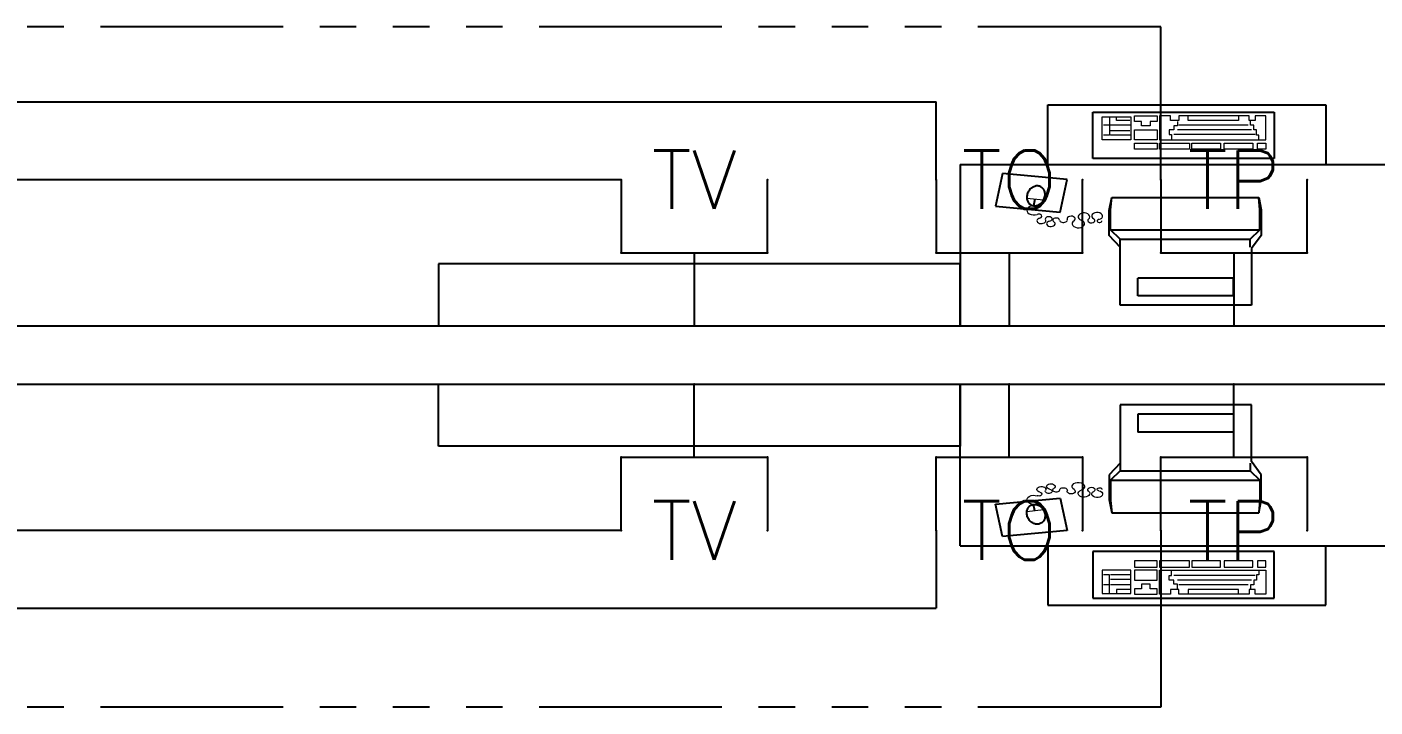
# Model space of a CAD drawing. Extents: x -41969 to 449372, y 65390 to 759577.
# Drawn here: x 343313 to 347922, y 725529 to 727854 of the extents above; entities that cross this region are included whole.
import ezdxf
from ezdxf.enums import TextEntityAlignment as Align

# ---------------------------------------------------------------- set-up
doc = ezdxf.new("R2010")
doc.units = 0
doc.header["$LTSCALE"] = 1000
doc.header["$MEASUREMENT"] = 0
doc.linetypes.add('PHANTOM3', pattern=[1.5, 0.625, -0.125, 0.125, -0.125, 0.125, -0.125, 0.125, -0.125])
for name, color, linetype in [('EQUIP-通讯', 241, 'Continuous'), ('WALL', 7, 'Continuous'), ('WIRE-照明', 120, 'Continuous'), ('装修家具', 8, 'Continuous')]:
    doc.layers.add(name, color=color, linetype=linetype)
doc.styles.add('_TEL_DIM', font='SIMPLEX', dxfattribs={"width": 0.8, "height": 3.5, "bigfont": 'HZTXT'})
doc.styles.add('DIM_FONT', font='SIMPLEX', dxfattribs={"width": 0.7, "bigfont": 'GBCBIG'})
doc.styles.get("Standard").update_dxf_attribs({"font": 'gbenor.shx', "bigfont": 'gbcbig.shx'})
doc.linetypes.add('TV', pattern='A,2.8,-0.1,["TV",_TEL_DIM,S=0.07,R=0,X=0,Y=-0.1],-0.52', length=3.42)

# ---------------------------------------------------------------- blocks, each defined once
blk = doc.blocks.new('A$C65FF3140')
at = {"color": 8}
for p, q in [((9897.9, 7151.7), (9897.9, 7355.4)), ((9897.9, 7355.4), (10848.2, 7355.4)), ((10051.4, 7330.9), (10672.3, 7330.9)), ((10051.4, 7171.8), (10051.4, 7330.9)), ((10672.3, 7330.9), (10672.3, 7171.8)), ((10848.2, 7355.4), (10848.2, 7151.7)), ((9598, 7151.7), (11100, 7151.7)), ((9598, 7151.7), (9598, 6769.7)), ((10672.3, 7171.8), (10051.4, 7171.8)), ((9743.2, 7120.7, -88.9), (9718.8, 7009.4, -88.9)), ((9964.7, 7100.2, -88.9), (9743.2, 7120.7, -88.9)), ((9940.3, 6988.9, -88.9), (9964.7, 7100.2, -88.9)), ((9718.8, 7009.4, -88.9), (9940.3, 6988.9, -88.9)), ((9853.6, 7032.6, -88.9), (9848.7, 7010.6, -88.9)), ((10108.2, 6994.1), (10116.3, 7039.1)), ((10112.3, 6996.7), (10116.3, 7039.1)), ((10116.3, 7039.1), (10618.8, 7039.1)), ((10618.8, 7039.1), (10627, 6996.7)), ((10622.9, 6996.7), (10618.8, 7039.1)), ((10108.2, 6909.2), (10108.2, 6994.1)), ((10112.3, 6927.8), (10112.3, 6996.7)), ((10622.9, 6927.8), (10622.9, 6996.7)), ((10627, 6996.7), (10627, 6909.2)), ((10112.3, 6927.8), (10622.9, 6927.8)), ((10144.9, 6895.9), (10112.3, 6927.8)), ((10590.2, 6895.9), (10622.9, 6927.8)), ((10144.9, 6869.4), (10108.2, 6909.2)), ((10144.9, 6895.9), (10590.2, 6895.9)), ((10144.9, 6869.4), (10144.9, 6895.9)), ((10144.9, 6670.5), (10144.9, 6869.4)), ((10590.2, 6869.4), (10590.2, 6895.9)), ((10627, 6909.2), (10594.3, 6864.1)), ((10594.3, 6864.1), (10594.3, 6670.5)), ((9598, 6811.6), (7814.9, 6811.6)), ((7814.9, 6811.6), (7814.9, 6600)), ((9598, 6600), (9598, 6811.6)), ((9598, 6769.7), (9598, 6600)), ((10533, 6763.3), (10206.2, 6763.3)), ((10206.2, 6702.3), (10206.2, 6763.3)), ((10533, 6702.3), (10533, 6763.3)), ((10533, 6702.3), (10206.2, 6702.3)), ((10594.3, 6670.5), (10144.9, 6670.5)), ((7814.9, 6600), (9598, 6600)), ((9598, 6600), (11100, 6600)), ((7814.9, 6188.4), (7814.9, 6400)), ((7814.9, 6400), (9598, 6400)), ((9598, 6400), (11100, 6400)), ((9598, 6230.2), (9598, 6400)), ((9598, 6400), (9598, 6188.4)), ((10594.3, 6329.5), (10144.9, 6329.5)), ((10144.9, 6329.5), (10144.9, 6130.6)), ((10594.3, 6135.9), (10594.3, 6329.5)), ((10533, 6297.7), (10206.2, 6297.7)), ((10206.2, 6297.7), (10206.2, 6236.7)), ((10533, 6297.7), (10533, 6236.7)), ((9598, 5848.3), (9598, 6230.2)), ((10533, 6236.7), (10206.2, 6236.7)), ((9598, 6188.4), (7814.9, 6188.4)), ((10144.9, 6130.6), (10108.2, 6090.8)), ((10144.9, 6130.6), (10144.9, 6104.1)), ((10590.2, 6130.6), (10590.2, 6104.1)), ((10627, 6090.8), (10594.3, 6135.9)), ((10108.2, 6090.8), (10108.2, 6005.9)), ((10144.9, 6104.1), (10112.3, 6072.2)), ((10144.9, 6104.1), (10590.2, 6104.1)), ((10590.2, 6104.1), (10622.9, 6072.2)), ((10627, 6003.3), (10627, 6090.8)), ((10112.3, 6072.2), (10622.9, 6072.2)), ((10112.3, 6072.2), (10112.3, 6003.3)), ((10622.9, 6072.2), (10622.9, 6003.3)), ((9718.8, 5990.5, -88.9), (9940.3, 6011.1, -88.9)), ((9940.3, 6011.1, -88.9), (9964.7, 5899.8, -88.9)), ((10108.2, 6005.9), (10116.3, 5960.8)), ((10112.3, 6003.3), (10116.3, 5960.8)), ((10618.8, 5960.8), (10627, 6003.3)), ((10622.9, 6003.3), (10618.8, 5960.8)), ((9743.2, 5879.2, -88.9), (9718.8, 5990.5, -88.9)), ((9853.6, 5967.4, -88.9), (9848.7, 5989.4, -88.9)), ((10116.3, 5960.8), (10618.8, 5960.8)), ((9964.7, 5899.8, -88.9), (9743.2, 5879.2, -88.9)), ((9598, 5848.3), (11100, 5848.3)), ((9897.9, 5848.3), (9897.9, 5644.6)), ((10672.3, 5828.2), (10051.4, 5828.2)), ((10051.4, 5828.2), (10051.4, 5669.1)), ((10672.3, 5669.1), (10672.3, 5828.2)), ((10848.2, 5644.6), (10848.2, 5848.3)), ((10051.4, 5669.1), (10672.3, 5669.1)), ((9897.9, 5644.6), (10848.2, 5644.6))]:
    blk.add_line(p, q, dxfattribs=at)
at = {"color": 8, "lineweight": 13}
for p, q in [((10084, 7315), (10182.1, 7315)), ((10084, 7235.4), (10084, 7315)), ((10108.6, 7285.8), (10088.1, 7285.8)), ((10108.6, 7315), (10108.6, 7285.8)), ((10108.6, 7285.8), (10108.6, 7251.3)), ((10182.1, 7285.8), (10112.6, 7285.8)), ((10133.1, 7301.7), (10133.1, 7315)), ((10178, 7301.7), (10133.1, 7301.7)), ((10182.1, 7315), (10182.1, 7235.4)), ((10194.3, 7299.1), (10194.3, 7317.6)), ((10194.3, 7317.6), (10272, 7317.6)), ((10218.8, 7299.1), (10194.3, 7299.1)), ((10218.8, 7283.2), (10218.8, 7299.1)), ((10247.4, 7283.2), (10218.8, 7283.2)), ((10247.4, 7299.1), (10247.4, 7283.2)), ((10272, 7299.1), (10247.4, 7299.1)), ((10272, 7317.6), (10272, 7299.1)), ((10316.9, 7317.6), (10280.1, 7317.6)), ((10280.1, 7317.6), (10280.1, 7235.4)), ((10316.9, 7301.7), (10316.9, 7317.6)), ((10345.5, 7301.7), (10316.9, 7301.7)), ((10329.1, 7283.2), (10329.1, 7269.9)), ((10341.4, 7283.2), (10329.1, 7283.2)), ((10341.4, 7299.1), (10341.4, 7283.2)), ((10586.5, 7317.6), (10345.5, 7317.6)), ((10345.5, 7317.6), (10345.5, 7301.7)), ((10582.4, 7285.8), (10345.5, 7285.8)), ((10378.2, 7301.7), (10378.2, 7317.6)), ((10549.7, 7301.7), (10378.2, 7301.7)), ((10549.7, 7317.6), (10549.7, 7301.7)), ((10586.5, 7301.7), (10586.5, 7317.6)), ((10606.9, 7301.7), (10586.5, 7301.7)), ((10590.6, 7285.8), (10590.6, 7301.7)), ((10602.8, 7285.8), (10590.6, 7285.8)), ((10602.8, 7269.9), (10602.8, 7285.8)), ((10606.9, 7317.6), (10606.9, 7301.7)), ((10643.7, 7317.6), (10606.9, 7317.6)), ((10643.7, 7235.4), (10643.7, 7317.6)), ((10182.1, 7235.4), (10084, 7235.4)), ((10108.6, 7251.3), (10088.1, 7251.3)), ((10178, 7267.2), (10112.6, 7267.2)), ((10182.1, 7251.3), (10112.6, 7251.3)), ((10194.3, 7235.4), (10194.3, 7269.9)), ((10194.3, 7269.9), (10272, 7269.9)), ((10272, 7235.4), (10194.3, 7235.4)), ((10272, 7269.9), (10272, 7235.4)), ((10280.1, 7235.4), (10643.7, 7235.4)), ((10329.1, 7269.9), (10312.8, 7269.9)), ((10312.8, 7269.9), (10312.8, 7254)), ((10312.8, 7254), (10321, 7254)), ((10321, 7254), (10321, 7238.1)), ((10606.9, 7254), (10329.1, 7254)), ((10594.7, 7269.9), (10341.4, 7269.9)), ((10611, 7269.9), (10602.8, 7269.9)), ((10611, 7251.3), (10611, 7269.9)), ((10619.2, 7251.3), (10611, 7251.3)), ((10619.2, 7238.1), (10619.2, 7251.3)), ((10194.3, 7203.6), (10194.3, 7224.8)), ((10194.3, 7224.8), (10272, 7224.8)), ((10272, 7203.6), (10194.3, 7203.6)), ((10272, 7224.8), (10272, 7203.6)), ((10280.1, 7224.8), (10382.2, 7224.8)), ((10280.1, 7203.6), (10280.1, 7224.8)), ((10382.2, 7203.6), (10280.1, 7203.6)), ((10382.2, 7224.8), (10382.2, 7203.6)), ((10390.4, 7224.8), (10488.5, 7224.8)), ((10390.4, 7203.6), (10390.4, 7224.8)), ((10488.5, 7203.6), (10390.4, 7203.6)), ((10488.5, 7224.8), (10488.5, 7203.6)), ((10500.7, 7224.8), (10598.7, 7224.8)), ((10500.7, 7203.6), (10500.7, 7224.8)), ((10598.7, 7203.6), (10500.7, 7203.6)), ((10598.7, 7224.8), (10598.7, 7203.6)), ((10615.1, 7203.6), (10615.1, 7224.8)), ((10615.1, 7224.8), (10643.7, 7224.8)), ((10643.7, 7203.6), (10615.1, 7203.6)), ((10643.7, 7224.8), (10643.7, 7203.6)), ((9883.3, 7029.5, -88.9), (9826.3, 7035.4, -88.9)), ((9883.3, 5970.5, -88.9), (9826.3, 5964.6, -88.9)), ((10182.1, 5764.6), (10084, 5764.6)), ((10084, 5764.6), (10084, 5685)), ((10182.1, 5685), (10182.1, 5764.6)), ((10194.3, 5796.4), (10194.3, 5775.2)), ((10272, 5796.4), (10194.3, 5796.4)), ((10194.3, 5775.2), (10272, 5775.2)), ((10194.3, 5764.6), (10194.3, 5730.1)), ((10272, 5764.6), (10194.3, 5764.6)), ((10272, 5775.2), (10272, 5796.4)), ((10272, 5730.1), (10272, 5764.6)), ((10382.2, 5796.4), (10280.1, 5796.4)), ((10280.1, 5796.4), (10280.1, 5775.2)), ((10280.1, 5775.2), (10382.2, 5775.2)), ((10280.1, 5764.6), (10643.7, 5764.6)), ((10280.1, 5682.3), (10280.1, 5764.6)), ((10321, 5746), (10321, 5761.9)), ((10382.2, 5775.2), (10382.2, 5796.4)), ((10488.5, 5796.4), (10390.4, 5796.4)), ((10390.4, 5796.4), (10390.4, 5775.2)), ((10390.4, 5775.2), (10488.5, 5775.2)), ((10488.5, 5775.2), (10488.5, 5796.4)), ((10598.7, 5796.4), (10500.7, 5796.4)), ((10500.7, 5796.4), (10500.7, 5775.2)), ((10500.7, 5775.2), (10598.7, 5775.2)), ((10598.7, 5775.2), (10598.7, 5796.4)), ((10615.1, 5796.4), (10615.1, 5775.2)), ((10643.7, 5796.4), (10615.1, 5796.4)), ((10615.1, 5775.2), (10643.7, 5775.2)), ((10619.2, 5761.9), (10619.2, 5748.7)), ((10643.7, 5775.2), (10643.7, 5796.4)), ((10643.7, 5764.6), (10643.7, 5682.3)), ((10108.6, 5748.7), (10088.1, 5748.7)), ((10108.6, 5714.2), (10108.6, 5748.7)), ((10182.1, 5748.7), (10112.6, 5748.7)), ((10178, 5732.7), (10112.6, 5732.7)), ((10194.3, 5730.1), (10272, 5730.1)), ((10218.8, 5716.8), (10218.8, 5700.9)), ((10247.4, 5716.8), (10218.8, 5716.8)), ((10247.4, 5700.9), (10247.4, 5716.8)), ((10312.8, 5746), (10321, 5746)), ((10312.8, 5730.1), (10312.8, 5746)), ((10329.1, 5730.1), (10312.8, 5730.1)), ((10606.9, 5746), (10329.1, 5746)), ((10329.1, 5716.8), (10329.1, 5730.1)), ((10341.4, 5716.8), (10329.1, 5716.8)), ((10594.7, 5730.1), (10341.4, 5730.1)), ((10341.4, 5700.9), (10341.4, 5716.8)), ((10602.8, 5730.1), (10602.8, 5714.2)), ((10611, 5730.1), (10602.8, 5730.1)), ((10611, 5748.7), (10611, 5730.1)), ((10619.2, 5748.7), (10611, 5748.7)), ((10084, 5685), (10182.1, 5685)), ((10108.6, 5714.2), (10088.1, 5714.2)), ((10108.6, 5685), (10108.6, 5714.2)), ((10182.1, 5714.2), (10112.6, 5714.2)), ((10133.1, 5698.3), (10133.1, 5685)), ((10178, 5698.3), (10133.1, 5698.3)), ((10194.3, 5700.9), (10194.3, 5682.3)), ((10218.8, 5700.9), (10194.3, 5700.9)), ((10194.3, 5682.3), (10272, 5682.3)), ((10272, 5700.9), (10247.4, 5700.9)), ((10272, 5682.3), (10272, 5700.9)), ((10316.9, 5682.3), (10280.1, 5682.3)), ((10345.5, 5698.3), (10316.9, 5698.3)), ((10316.9, 5698.3), (10316.9, 5682.3)), ((10582.4, 5714.2), (10345.5, 5714.2)), ((10345.5, 5682.3), (10345.5, 5698.3)), ((10586.5, 5682.3), (10345.5, 5682.3)), ((10549.7, 5698.3), (10378.2, 5698.3)), ((10378.2, 5698.3), (10378.2, 5682.3)), ((10549.7, 5682.3), (10549.7, 5698.3)), ((10586.5, 5698.3), (10586.5, 5682.3)), ((10606.9, 5698.3), (10586.5, 5698.3)), ((10590.6, 5714.2), (10590.6, 5698.3)), ((10602.8, 5714.2), (10590.6, 5714.2)), ((10606.9, 5682.3), (10606.9, 5698.3)), ((10643.7, 5682.3), (10606.9, 5682.3))]:
    blk.add_line(p, q, dxfattribs=at)
at = {"color": 8}
for centre, major_axis, start_param, end_param in [((9915.9, 7039.2, -88.9), (-89.8, 0), -0.370934, -0.133552), ((9887.9, 7046.2, -88.9), (-59.8, 0), -0.662201, -0.370934), ((9871.2, 7054.7, -88.9), (-38.5, 0), -1.087512, -0.662201), ((9861.9, 7066.2, -88.9), (-18.6, 0), 4.578837, 5.195673), ((9861.9, 7066.2, -88.9), (-18.6, 0), 3.962002, 4.578837), ((9848.4, 7056.7, -88.9), (-38.5, 0), 3.536691, 3.962002), ((9828.7, 7051.4, -88.9), (-59.8, 0), 3.245423, 3.536691), ((9798.9, 7049.4, -88.9), (-89.8, 0), 3.008041, 3.245423), ((9915.9, 7039.2, -88.9), (-89.8, 0), -0.133552, 0.103831), ((9886.1, 7037.1, -88.9), (-59.8, 0), 0.103831, 0.395098), ((9866.4, 7031.8, -88.9), (-38.5, 0), 0.395098, 0.820409), ((9852.9, 7022.4, -88.9), (-18.6, 0), 0.820409, 1.437245), ((9852.9, 7022.4, -88.9), (-18.6, 0), 1.437245, 2.05408), ((9843.6, 7033.8, -88.9), (-38.5, 0), 2.05408, 2.479391), ((9826.8, 7042.3, -88.9), (-59.8, 0), 2.479391, 2.770659), ((9798.9, 7049.4, -88.9), (-89.8, 0), 2.770659, 3.008041)]:
    blk.add_ellipse(centre, major_axis=major_axis, ratio=0.649296, start_param=start_param, end_param=end_param, dxfattribs=at)
at = {"color": 8, "lineweight": 13}
for centre, major_axis, start_param, end_param in [((9850.4, 6994.8, -88.9), (-24, 0), 4.712389, 8.350346), ((9876, 6959.3, -88.9), (-15.2, 0), -1.213615, 3.502236), ((9866.9, 6975, -88.9), (-10.7, 0), 1.927978, 5.208754), ((9901, 6965.4, -88.9), (-11.7, 0), 1.85397, 6.643828), ((9926.5, 6961.2, -88.9), (-11.5, 0), 3.196719, 7.081027), ((9951.4, 6962.1, -88.9), (-13.4, 0), 0.055126, 3.351464), ((9978, 6965.8, -88.9), (-13.8, 0), 2.334942, 6.493057), ((10002.4, 6949.2, -88.9), (-21.5, 0), -0.806651, 4.231932), ((10021.5, 6973.1, -88.9), (-19.9, 0), 2.473279, 7.373525), ((10046.8, 6960.1, -88.9), (-12.4, 0), -0.668314, 4.00917), ((10066.8, 6975.4, -88.9), (-18.6, 0), 1.879371, 7.150762), ((10075, 6958.9, -88.9), (-8.17, 0), -1.262221, 3.228162), ((9908.3, 6949.1, -88.9), (-14.5, 0), -1.287623, 3.939434)]:
    blk.add_ellipse(centre, major_axis=major_axis, ratio=0.649296, start_param=start_param, end_param=end_param, dxfattribs=at)
at = {"color": 8, "lineweight": 13, "extrusion": (0, 0, -1)}
for centre, major_axis, start_param, end_param in [((9876, 6040.7, -88.9), (15.2, 0), 1.927978, 6.643828), ((9901, 6034.6, -88.9), (11.7, 0), -1.287623, 3.502236), ((9908.3, 6050.9, -88.9), (14.5, 0), 1.85397, 7.081027), ((9926.5, 6038.8, -88.9), (11.5, 0), 0.055126, 3.939434), ((9951.4, 6037.9, -88.9), (13.4, 0), 3.196719, 6.493057), ((9978, 6034.2, -88.9), (13.8, 0), -0.806651, 3.351464), ((10002.4, 6050.7, -88.9), (21.5, 0), 2.334942, 7.373525), ((10021.5, 6026.9, -88.9), (19.9, 0), -0.668314, 4.231932), ((10046.8, 6039.9, -88.9), (12.4, 0), 2.473279, 7.150762), ((10075, 6041.1, -88.9), (8.17, 0), 1.879371, 6.369755), ((9850.4, 6005.1, -88.9), (24, 0), 1.570796, 5.208754), ((9866.9, 6025, -88.9), (10.7, 0), -1.213615, 2.067161), ((10066.8, 6024.6, -88.9), (18.6, 0), -1.262221, 4.00917)]:
    blk.add_ellipse(centre, major_axis=major_axis, ratio=0.649296, start_param=start_param, end_param=end_param, dxfattribs=at)
at = {"color": 8, "extrusion": (0, 0, -1)}
for centre, major_axis, start_param, end_param in [((9915.9, 5960.8, -88.9), (89.8, 0), 3.008041, 3.245423), ((9886.1, 5962.8, -88.9), (59.8, 0), 3.245423, 3.536691), ((9915.9, 5960.8, -88.9), (89.8, 0), 2.770659, 3.008041), ((9866.4, 5968.2, -88.9), (38.5, 0), 3.536691, 3.962002), ((9852.9, 5977.6, -88.9), (18.6, 0), 3.962002, 4.578837), ((9852.9, 5977.6, -88.9), (18.6, 0), 4.578837, 5.195673), ((9843.6, 5966.2, -88.9), (38.5, 0), -1.087512, -0.662201), ((9826.8, 5957.7, -88.9), (59.8, 0), -0.662201, -0.370934), ((9798.9, 5950.6, -88.9), (89.8, 0), -0.370934, -0.133552), ((9798.9, 5950.6, -88.9), (89.8, 0), -0.133552, 0.103831), ((9887.9, 5953.8, -88.9), (59.8, 0), 2.479391, 2.770659), ((9871.2, 5945.3, -88.9), (38.5, 0), 2.05408, 2.479391), ((9861.9, 5933.8, -88.9), (18.6, 0), 1.437245, 2.05408), ((9861.9, 5933.8, -88.9), (18.6, 0), 0.820409, 1.437245), ((9848.4, 5943.3, -88.9), (38.5, 0), 0.395098, 0.820409), ((9828.7, 5948.6, -88.9), (59.8, 0), 0.103831, 0.395098)]:
    blk.add_ellipse(centre, major_axis=major_axis, ratio=0.649296, start_param=start_param, end_param=end_param, dxfattribs=at)
at = {"color": 8, "ltscale": 1e-06, "style": 'DIM_FONT', "text_generation_flag": 4, "width": 0.8, "flags": 9}
for tag, p, rotation in [('YSIZE', (7913.6, 18100), 270), ('XSIZE', (7913.6, 18100), 270), ('YSIZE', (5350, 12479.8), 270.0001), ('XSIZE', (5350, 12479.8), 270.0001), ('YSIZE', (7913.6, 10300), 270), ('XSIZE', (7913.6, 10300), 270), ('YSIZE', (5350, 4679.8), 270.0001), ('XSIZE', (5350, 4679.8), 270.0001), ('YSIZE', (-4020.2, -3750), 180.0001), ('XSIZE', (-4020.2, -3750), 180.0001), ('YSIZE', (3779.8, -3750), 180.0001), ('XSIZE', (3779.8, -3750), 180.0001), ('YSIZE', (12500, -4413.7), 270.0001), ('XSIZE', (12500, -4413.7), 270.0001), ('XSIZE', (12451, -6050.4), 180), ('YSIZE', (12451, -6050.4), 180), ('YSIZE', (10569.5, -6235.4), 180), ('XSIZE', (10569.5, -6235.4), 180), ('XSIZE', (-6200, -6313.6), 180), ('YSIZE', (-6200, -6313.6), 180), ('XSIZE', (1600, -6313.6), 180), ('YSIZE', (1600, -6313.6), 180)]:
    blk.add_attdef(tag, p, '', height=0.5, rotation=rotation, dxfattribs=at)
at = {"color": 8, "style": 'DIM_FONT', "oblique": 0, "width": 0.8, "flags": 9}
for tag, p, rotation in [('YSIZE', (5516.7, 17078.2), 360), ('XSIZE', (5516.7, 17078.2), 360), ('YSIZE', (5516.7, 9278.2), 360), ('XSIZE', (5516.7, 9278.2), 360), ('YSIZE', (-7221.8, -3916.7), 270), ('XSIZE', (-7221.8, -3916.7), 270), ('YSIZE', (578.2, -3916.7), 270), ('XSIZE', (578.2, -3916.7), 270)]:
    blk.add_attdef(tag, p, '', height=0.413, rotation=rotation, dxfattribs=at)
at = {"color": 8, "ltscale": 1e-06, "style": 'DIM_FONT', "width": 0.8, "flags": 9}
for tag, p, rotation in [('YSIZE', (5350, 16101), 89.9999), ('XSIZE', (5350, 16101), 89.9999), ('XSIZE', (7913.6, 10500), 90), ('YSIZE', (7913.6, 10500), 90), ('YSIZE', (7913.6, 2700.1), 90), ('XSIZE', (7913.6, 2700.1), 90), ('YSIZE', (-16900, -4413.7), 269.9999), ('XSIZE', (-16900, -4413.7), 269.9999)]:
    blk.add_attdef(tag, p, '', height=0.5, rotation=rotation, dxfattribs=at)
at = {"color": 8, "style": 'DIM_FONT', "text_generation_flag": 4, "width": 0.8, "flags": 9}
for tag, p, rotation in [('YSIZE', (5516.7, 11521.8), 0), ('XSIZE', (5516.7, 11521.8), 0), ('YSIZE', (5516.7, 3721.8), 0), ('XSIZE', (5516.7, 3721.8), 0), ('YSIZE', (9342.9, -1535.9), 180), ('XSIZE', (9342.9, -1535.9), 180), ('YSIZE', (-4978.2, -3916.7), 270), ('XSIZE', (-4978.2, -3916.7), 270), ('YSIZE', (2821.8, -3916.7), 270), ('XSIZE', (2821.8, -3916.7), 270)]:
    blk.add_attdef(tag, p, '', height=0.413, rotation=rotation, dxfattribs=at)
at = {"color": 8, "ltscale": 1e-06, "style": 'DIM_FONT', "oblique": 0, "width": 0.8, "flags": 9}
for tag, p, rotation in [('YSIZE', (5350, 8320.2), 89.9999), ('XSIZE', (5350, 8320.2), 89.9999), ('YSIZE', (-8179.8, -3750), 359.9999), ('XSIZE', (-8179.8, -3750), 359.9999), ('YSIZE', (-379.8, -3750), 359.9999), ('XSIZE', (-379.8, -3750), 359.9999)]:
    blk.add_attdef(tag, p, '', height=0.5, rotation=rotation, dxfattribs=at)
at = {"color": 8, "text_generation_flag": 4, "flags": 9}
for tag, p, height, width in [('YSIZE', (-14000.3, -1399.1), 0.666, 0.834261), ('XSIZE', (-14000.3, -1399.1), 0.666, 0.834261), ('YSIZE', (-10846.1, -3267.1), 0.5, 0.8), ('XSIZE', (-10846.1, -3267.1), 0.5, 0.8)]:
    blk.add_attdef(tag, p, '', height=height, rotation=180, dxfattribs=dict(at, width=width))
at = {"color": 8, "flags": 9}
for tag, p, height, width in [('YSIZE', (9600.3, -1399.1), 0.666, 0.834261), ('XSIZE', (9600.3, -1399.1), 0.666, 0.834261), ('YSIZE', (6446.1, -3267.1), 0.5, 0.8), ('XSIZE', (6446.1, -3267.1), 0.5, 0.8)]:
    blk.add_attdef(tag, p, '', height=height, dxfattribs=dict(at, width=width))
at = {"color": 8, "style": 'DIM_FONT', "width": 0.8, "flags": 9}
for tag in ['YSIZE', 'XSIZE']:
    blk.add_attdef(tag, (-13742.9, -1535.9), '', height=0.413, dxfattribs=at)
at = {"color": 8, "flags": 9}
for tag, p in [('YSIZE', (5880.4, -5584.1)), ('XSIZE', (5880.4, -5584.1)), ('YSIZE', (5880.4, -5584.1)), ('XSIZE', (5880.4, -5584.1)), ('YSIZE', (9400, -8940.7)), ('XSIZE', (9400, -8940.7))]:
    blk.add_attdef(tag, p, '', height=0.5, dxfattribs=at)
at = {"color": 8, "ltscale": 1e-06, "style": 'DIM_FONT', "width": 0.8, "flags": 9}
for tag, p in [('YSIZE', (-16900, -6050.4)), ('XSIZE', (-16900, -6050.4)), ('YSIZE', (-14969.5, -6235.4)), ('XSIZE', (-14969.5, -6235.4)), ('YSIZE', (-6000, -6313.6)), ('XSIZE', (-6000, -6313.6)), ('YSIZE', (1800, -6313.6)), ('XSIZE', (1800, -6313.6))]:
    blk.add_attdef(tag, p, '', height=0.5, dxfattribs=at)
at = {"color": 8, "text_generation_flag": 4, "flags": 9}
for tag, p in [('YSIZE', (-10280.4, -6139.1)), ('XSIZE', (-10280.4, -6139.1)), ('YSIZE', (-13800, -9000.4)), ('XSIZE', (-13800, -9000.4))]:
    blk.add_attdef(tag, p, '', height=0.5, rotation=180, dxfattribs=at)
blk = doc.blocks.new('$equip$00001802')
for p, q in [((-0.5, 0.499), (-0.5, 0.999)), ((0.5, 0.999), (0.5, 0.499)), ((0.5, 0.499), (-0.5, 0.499)), ((0, 0.4995), (0, 0))]:
    blk.add_line(p, q)
for p in [(-0.5, 0.999), (0.5, 0.999), (-0.5, 0.499), (0.5, 0.499), (0, 0)]:
    blk.add_point(p)
at = {"color": 7, "style": '_TEL_DIM'}
blk.add_attdef('$TEXT$', text='', height=0.4, dxfattribs=at).set_placement((0, 0.999), align=Align.MIDDLE_CENTER)
at = {"color": 7, "style": '_TEL_DIM', "flags": 1}
blk.add_attdef('A', text='', height=0.00002, dxfattribs=at).set_placement((0, 0), align=Align.MIDDLE_CENTER)

msp = doc.modelspace()

# ---------------------------------------------------------------- linework, layer by layer
at = {"layer": 'WALL'}
for p, q in [((340705.2, 726832.2), (348005.2, 726832.2)), ((340705.2, 726632.2), (348005.2, 726632.2))]:
    msp.add_line(p, q, dxfattribs=at)
at = {"layer": 'WIRE-照明', "linetype": 'PHANTOM3'}
for p, q in [((347189.4, 727854), (341632.1, 727854)), ((347189.4, 727331.7), (347189.4, 727854)), ((347189.4, 726132.7), (347189.4, 725528.9)), ((347189.4, 725528.9), (341595.9, 725528.9))]:
    msp.add_line(p, q, dxfattribs=at)
at = {"layer": 'WIRE-照明'}
for p, q in [((341935.8, 727597.8), (346421.6, 727597.8)), ((346421.6, 727331.7), (346421.6, 727597.8)), ((346421.6, 726132.7), (346421.6, 725866.5)), ((341935.8, 725866.5), (346421.6, 725866.5))]:
    msp.add_line(p, q, dxfattribs=at)
at = {"layer": 'WIRE-照明', "linetype": 'TV', "ltscale": 0.5}
for p, q in [((345344.6, 727331.7), (342167.3, 727331.7)), ((345344.6, 726132.7), (342167.3, 726132.7))]:
    msp.add_line(p, q, dxfattribs=at)

# ---------------------------------------------------------------- block references
at = {"layer": 'EQUIP-通讯'}
ref = msp.add_blockref('$equip$00001802', (345594.6, 726832.2), dxfattribs=dict(at, xscale=-500.0000000000016, yscale=500, zscale=500, rotation=359.9999954339119))
ref.add_attrib('$TEXT$', 'TV', dxfattribs={"layer": '0', "color": 7, "height": 200, "style": '_TEL_DIM'}).set_placement((345594.6, 727331.7), align=Align.MIDDLE_CENTER)
ref = msp.add_blockref('$equip$00001802', (346671.6, 726832.2), dxfattribs=dict(at, xscale=-500.0000000000016, yscale=500, zscale=500, rotation=359.9999954339119))
ref.add_attrib('$TEXT$', 'TO', dxfattribs={"layer": '0', "color": 7, "height": 200, "style": '_TEL_DIM'}).set_placement((346671.6, 727331.7), align=Align.MIDDLE_CENTER)
ref = msp.add_blockref('$equip$00001802', (347439.4, 726832.2), dxfattribs=dict(at, xscale=-500.0000000000016, yscale=500, zscale=500, rotation=359.9999954339119))
ref.add_attrib('$TEXT$', 'TP', dxfattribs={"layer": '0', "color": 7, "height": 200, "style": '_TEL_DIM'}).set_placement((347439.4, 727331.7), align=Align.MIDDLE_CENTER)
ref = msp.add_blockref('$equip$00001802', (345594.6, 726632.2), dxfattribs=dict(at, xscale=500.0000000000016, yscale=500, zscale=500, rotation=180.0000045660882))
ref.add_attrib('$TEXT$', 'TV', dxfattribs={"layer": '0', "color": 7, "height": 200, "style": '_TEL_DIM'}).set_placement((345594.6, 726132.7), align=Align.MIDDLE_CENTER)
ref = msp.add_blockref('$equip$00001802', (346671.6, 726632.2), dxfattribs=dict(at, xscale=500.0000000000016, yscale=500, zscale=500, rotation=180.0000045660882))
ref.add_attrib('$TEXT$', 'TO', dxfattribs={"layer": '0', "color": 7, "height": 200, "style": '_TEL_DIM'}).set_placement((346671.6, 726132.7), align=Align.MIDDLE_CENTER)
ref = msp.add_blockref('$equip$00001802', (347439.4, 726632.2), dxfattribs=dict(at, xscale=500.0000000000016, yscale=500, zscale=500, rotation=180.0000045660882))
ref.add_attrib('$TEXT$', 'TP', dxfattribs={"layer": '0', "color": 7, "height": 200, "style": '_TEL_DIM'}).set_placement((347439.4, 726132.7), align=Align.MIDDLE_CENTER)
at = {"layer": '装修家具'}
msp.add_blockref('A$C65FF3140', (336905.2, 720232.2), dxfattribs=at)

doc.saveas('drawing.dxf')
